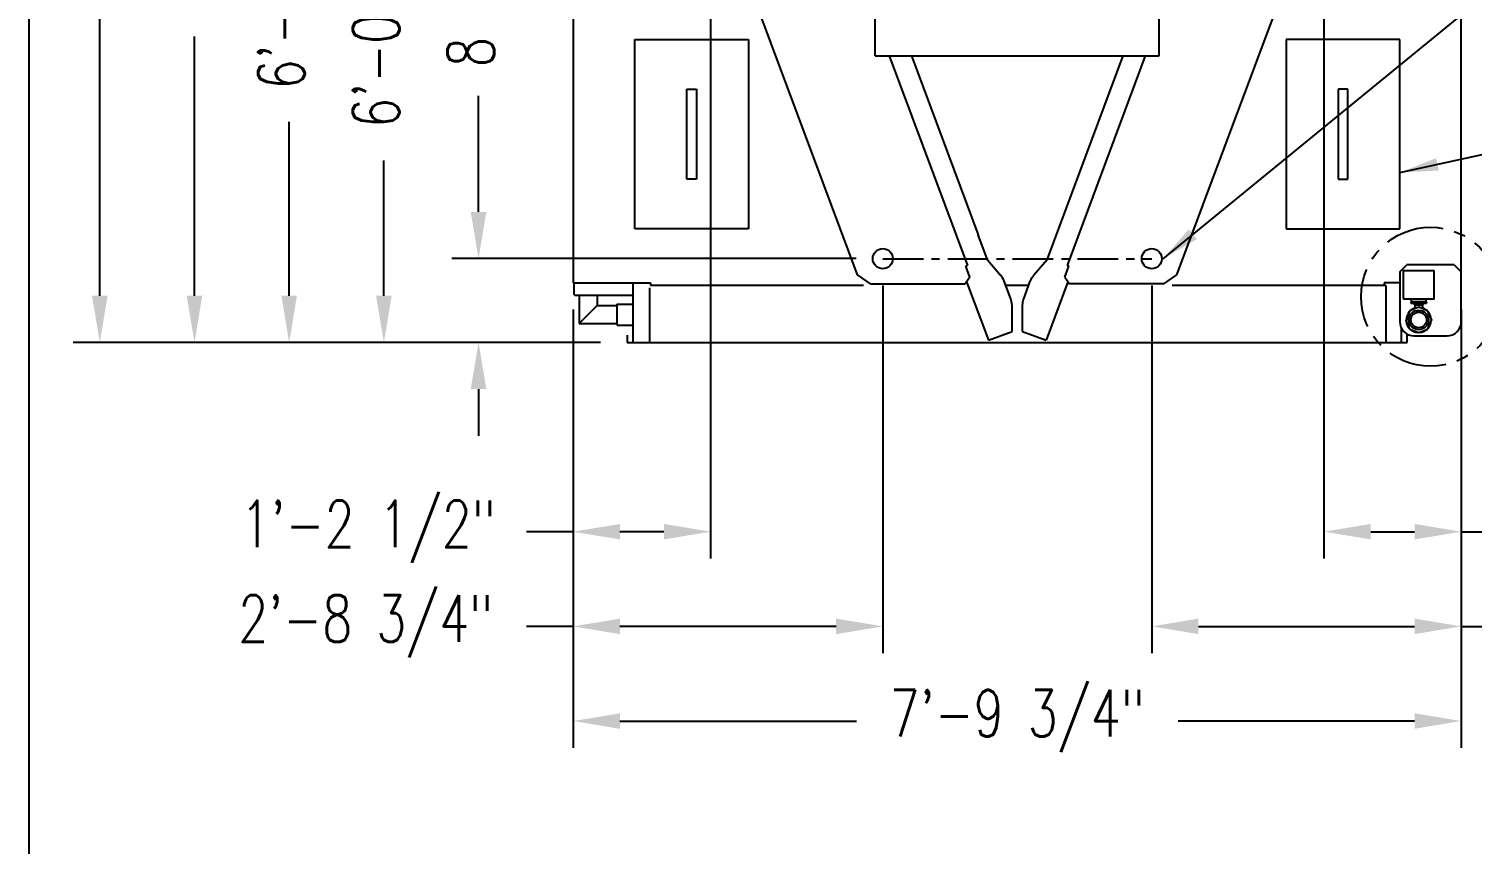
# Model space of a CAD drawing. Header units: millimetres. Extents: x 16200 to 32328, y 18593 to 29476.
# Drawn here: x 16200.5 to 16352.9, y 18839.7 to 18925.8 of the extents above; entities that cross this region are included whole.
import ezdxf

# ---------------------------------------------------------------- set-up
doc = ezdxf.new("R2010")
doc.units = ezdxf.units.MM
doc.header["$LTSCALE"] = 5
doc.linetypes.add('CENTER', pattern=[50.8, 31.75, -6.35, 6.35, -6.35])
for name, color, linetype in [('COILCONN-CO2-CONTROL-COPPER', 7, 'Continuous'), ('CONDENSER-CO2-CONTROL', 7, 'Continuous'), ('RECIRCULATION-CONTROL', 3, 'Continuous'), ('UNIT', 6, 'Continuous'), ('WS-NO-CONTROL', 3, 'Continuous')]:
    doc.layers.add(name, color=color, linetype=linetype)
doc.styles.add('SUBMITTAL', font='romans.shx', dxfattribs={"width": 0.75})
doc.dimstyles.new('SUBMITTAL', dxfattribs={"dimtxt": 0.09375, "dimasz": 0.09375, "dimexe": 0.03125, "dimexo": 0.0625, "dimgap": 0.0625, "dimtad": 0, "dimdec": 4, "dimzin": 4, "dimdsep": 46, "dimlunit": 4, "dimtxsty": 'SUBMITTAL', "dimcen": 0.09375, "dimclre": 6, "dimadec": 0, "dimazin": 0, "dimtfac": 1, "dimtdec": 0, "dimtofl": 0, "dimtmove": 0, "dimatfit": 3, "dimfxl": 0, "dimfrac": 2, "dimtolj": 1, "dimtzin": 4, "dimarcsym": 0})

# ---------------------------------------------------------------- blocks, each defined once
blk = doc.blocks.new('*D7')
at = {"layer": 'UNIT', "color": 6, "lineweight": -2}
for p, q in [((16257.95, 18896.12), (16257.95, 18849.84)), ((16351.73, 18896.12), (16351.73, 18849.84))]:
    blk.add_line(p, q, dxfattribs=at)
at = {"layer": 'UNIT', "color": 3, "lineweight": -2}
for p, q in [((16262.88, 18852.66), (16287.85, 18852.66)), ((16346.8, 18852.66), (16321.83, 18852.66))]:
    blk.add_line(p, q, dxfattribs=at)
at = {"layer": 'UNIT', "color": 3}
for points in [[(16262.88, 18853.48), (16262.88, 18851.84), (16257.95, 18852.66)], [(16346.8, 18853.48), (16346.8, 18851.84), (16351.73, 18852.66)]]:
    blk.add_solid(points, dxfattribs=at)
at = {"layer": 'UNIT', "color": 3, "insert": (16304.84, 18852.66), "char_height": 4.9294, "attachment_point": 5, "style": 'SUBMITTAL'}
blk.add_mtext('\\A1;7\'-9 3/4"', dxfattribs=at)
blk = doc.blocks.new('*D8')
at = {"layer": 'UNIT', "color": 6, "lineweight": -2}
for p, q in [((16277.69, 18990.69), (16205.13, 18990.69)), ((16260.84, 18892.66), (16205.13, 18892.66))]:
    blk.add_line(p, q, dxfattribs=at)
at = {"layer": 'UNIT', "color": 3, "lineweight": -2}
for p, q in [((16207.95, 18985.76), (16207.95, 18951.36)), ((16207.95, 18897.59), (16207.95, 18931.99))]:
    blk.add_line(p, q, dxfattribs=at)
at = {"layer": 'UNIT', "color": 3}
for points in [[(16207.12, 18985.76), (16208.77, 18985.76), (16207.95, 18990.69)], [(16207.12, 18897.59), (16208.77, 18897.59), (16207.95, 18892.66)]]:
    blk.add_solid(points, dxfattribs=at)
at = {"layer": 'UNIT', "color": 3, "insert": (16207.95, 18941.68), "char_height": 4.929, "attachment_point": 5, "rotation": 90, "style": 'SUBMITTAL'}
blk.add_mtext('\\A1;8\'-2"', dxfattribs=at)
blk = doc.blocks.new('*D21')
at = {"layer": 'CONDENSER-CO2-CONTROL', "color": 6, "lineweight": -2}
for p, q in [((16290.64, 18898.68), (16290.64, 18859.84)), ((16257.95, 18896.12), (16257.95, 18859.84))]:
    blk.add_line(p, q, dxfattribs=at)
at = {"layer": 'CONDENSER-CO2-CONTROL', "color": 3, "lineweight": -2}
for p, q in [((16257.95, 18862.66), (16253.02, 18862.66)), ((16285.71, 18862.66), (16262.88, 18862.66))]:
    blk.add_line(p, q, dxfattribs=at)
at = {"layer": 'CONDENSER-CO2-CONTROL', "color": 3}
for points in [[(16262.88, 18863.48), (16262.88, 18861.84), (16257.95, 18862.66)], [(16285.71, 18863.48), (16285.71, 18861.84), (16290.64, 18862.66)]]:
    blk.add_solid(points, dxfattribs=at)
at = {"layer": 'CONDENSER-CO2-CONTROL', "color": 3, "insert": (16236.03, 18862.66), "char_height": 4.9294, "attachment_point": 5, "style": 'SUBMITTAL'}
blk.add_mtext('\\A1;2\'-8 3/4"', dxfattribs=at)
blk = doc.blocks.new('*D22')
at = {"layer": 'CONDENSER-CO2-CONTROL', "color": 6, "lineweight": -2}
for p, q in [((16272.45, 18962.34), (16272.45, 18869.84)), ((16257.95, 18896.12), (16257.95, 18869.84))]:
    blk.add_line(p, q, dxfattribs=at)
at = {"layer": 'CONDENSER-CO2-CONTROL', "color": 3, "lineweight": -2}
for p, q in [((16257.95, 18872.66), (16253.02, 18872.66)), ((16267.52, 18872.66), (16262.88, 18872.66))]:
    blk.add_line(p, q, dxfattribs=at)
at = {"layer": 'CONDENSER-CO2-CONTROL', "color": 3}
for points in [[(16262.88, 18873.48), (16262.88, 18871.84), (16257.95, 18872.66)], [(16267.52, 18873.48), (16267.52, 18871.84), (16272.45, 18872.66)]]:
    blk.add_solid(points, dxfattribs=at)
at = {"layer": 'CONDENSER-CO2-CONTROL', "color": 3, "insert": (16236.29, 18872.66), "char_height": 4.9294, "attachment_point": 5, "style": 'SUBMITTAL'}
blk.add_mtext('\\A1;1\'-2 1/2"', dxfattribs=at)
blk = doc.blocks.new('*D23')
at = {"layer": 'CONDENSER-CO2-CONTROL', "color": 3, "lineweight": -2}
for p, q in [((16247.95, 18906.43), (16247.95, 18918.7)), ((16247.95, 18887.73), (16247.95, 18882.8))]:
    blk.add_line(p, q, dxfattribs=at)
at = {"layer": 'CONDENSER-CO2-CONTROL', "color": 6, "lineweight": -2}
for p, q in [((16287.82, 18901.5), (16245.13, 18901.5)), ((16260.84, 18892.66), (16245.13, 18892.66))]:
    blk.add_line(p, q, dxfattribs=at)
at = {"layer": 'CONDENSER-CO2-CONTROL', "color": 3}
for points in [[(16247.12, 18906.43), (16248.77, 18906.43), (16247.95, 18901.5)], [(16247.12, 18887.73), (16248.77, 18887.73), (16247.95, 18892.66)]]:
    blk.add_solid(points, dxfattribs=at)
at = {"layer": 'CONDENSER-CO2-CONTROL', "color": 3, "insert": (16247.95, 18930.76), "char_height": 4.929, "attachment_point": 5, "rotation": 90, "style": 'SUBMITTAL'}
blk.add_mtext('\\A1;8 7/8"', dxfattribs=at)
blk = doc.blocks.new('*D24')
at = {"layer": 'CONDENSER-CO2-CONTROL', "color": 6, "lineweight": -2}
for p, q in [((16269.63, 18965.16), (16235.13, 18965.16)), ((16260.84, 18892.66), (16235.13, 18892.66))]:
    blk.add_line(p, q, dxfattribs=at)
at = {"layer": 'CONDENSER-CO2-CONTROL', "color": 3, "lineweight": -2}
for p, q in [((16237.95, 18960.23), (16237.95, 18945.68)), ((16237.95, 18897.59), (16237.95, 18911.88))]:
    blk.add_line(p, q, dxfattribs=at)
at = {"layer": 'CONDENSER-CO2-CONTROL', "color": 3}
for points in [[(16237.12, 18960.23), (16238.77, 18960.23), (16237.95, 18965.16)], [(16237.12, 18897.59), (16238.77, 18897.59), (16237.95, 18892.66)]]:
    blk.add_solid(points, dxfattribs=at)
at = {"layer": 'CONDENSER-CO2-CONTROL', "color": 3, "insert": (16237.95, 18928.78), "char_height": 4.9294, "attachment_point": 5, "rotation": 90, "style": 'SUBMITTAL'}
blk.add_mtext('\\A1;6\'-0 1/2"', dxfattribs=at)
blk = doc.blocks.new('*D25')
at = {"layer": 'CONDENSER-CO2-CONTROL', "color": 6, "lineweight": -2}
for p, q in [((16319.04, 18898.68), (16319.04, 18859.84)), ((16351.73, 18896.12), (16351.73, 18859.84))]:
    blk.add_line(p, q, dxfattribs=at)
at = {"layer": 'CONDENSER-CO2-CONTROL', "color": 3, "lineweight": -2}
for p, q in [((16323.97, 18862.66), (16346.8, 18862.66)), ((16351.73, 18862.66), (16356.66, 18862.66))]:
    blk.add_line(p, q, dxfattribs=at)
at = {"layer": 'CONDENSER-CO2-CONTROL', "color": 3}
for points in [[(16323.97, 18863.48), (16323.97, 18861.84), (16319.04, 18862.66)], [(16346.8, 18863.48), (16346.8, 18861.84), (16351.73, 18862.66)]]:
    blk.add_solid(points, dxfattribs=at)
at = {"layer": 'CONDENSER-CO2-CONTROL', "color": 3, "insert": (16373.65, 18862.66), "char_height": 4.9294, "attachment_point": 5, "style": 'SUBMITTAL'}
blk.add_mtext('\\A1;2\'-8 3/4"', dxfattribs=at)
blk = doc.blocks.new('*D26')
at = {"layer": 'CONDENSER-CO2-CONTROL', "color": 6, "lineweight": -2}
for p, q in [((16337.23, 18962.34), (16337.23, 18869.84)), ((16351.73, 18896.12), (16351.73, 18869.84))]:
    blk.add_line(p, q, dxfattribs=at)
at = {"layer": 'CONDENSER-CO2-CONTROL', "color": 3, "lineweight": -2}
for p, q in [((16342.16, 18872.66), (16346.8, 18872.66)), ((16351.73, 18872.66), (16356.66, 18872.66))]:
    blk.add_line(p, q, dxfattribs=at)
at = {"layer": 'CONDENSER-CO2-CONTROL', "color": 3}
for points in [[(16342.16, 18873.48), (16342.16, 18871.84), (16337.23, 18872.66)], [(16346.8, 18873.48), (16346.8, 18871.84), (16351.73, 18872.66)]]:
    blk.add_solid(points, dxfattribs=at)
at = {"layer": 'CONDENSER-CO2-CONTROL', "color": 3, "insert": (16373.39, 18872.66), "char_height": 4.9294, "attachment_point": 5, "style": 'SUBMITTAL'}
blk.add_mtext('\\A1;1\'-2 1/2"', dxfattribs=at)
blk = doc.blocks.new('BORDER')
blk.add_line((0, 1), (0, 0))
blk = doc.blocks.new('*D45')
at = {"layer": 'UNIT', "color": 6, "lineweight": -2}
for p, q in [((16263.29, 18976.66), (16215.13, 18976.66)), ((16260.84, 18892.66), (16215.13, 18892.66))]:
    blk.add_line(p, q, dxfattribs=at)
at = {"layer": 'UNIT', "color": 3, "lineweight": -2}
for p, q in [((16217.95, 18971.73), (16217.95, 18944.34)), ((16217.95, 18897.59), (16217.95, 18924.98))]:
    blk.add_line(p, q, dxfattribs=at)
at = {"layer": 'UNIT', "color": 3}
for points in [[(16217.12, 18971.73), (16218.77, 18971.73), (16217.95, 18976.66)], [(16217.12, 18897.59), (16218.77, 18897.59), (16217.95, 18892.66)]]:
    blk.add_solid(points, dxfattribs=at)
at = {"layer": 'UNIT', "color": 3, "insert": (16217.95, 18934.66), "char_height": 4.929, "attachment_point": 5, "rotation": 90, "style": 'SUBMITTAL'}
blk.add_mtext('\\A1;7\'-0"', dxfattribs=at)
blk = doc.blocks.new('*D104')
at = {"layer": 'WS-NO-CONTROL', "color": 6, "lineweight": -2}
for p, q in [((16290.77, 18973.04), (16225.13, 18973.04)), ((16260.84, 18892.66), (16225.13, 18892.66))]:
    blk.add_line(p, q, dxfattribs=at)
at = {"layer": 'WS-NO-CONTROL', "color": 3, "lineweight": -2}
for p, q in [((16227.95, 18968.11), (16227.95, 18949.75)), ((16227.95, 18897.59), (16227.95, 18915.95))]:
    blk.add_line(p, q, dxfattribs=at)
at = {"layer": 'WS-NO-CONTROL', "color": 3}
for points in [[(16227.12, 18968.11), (16228.77, 18968.11), (16227.95, 18973.04)], [(16227.12, 18897.59), (16228.77, 18897.59), (16227.95, 18892.66)]]:
    blk.add_solid(points, dxfattribs=at)
at = {"layer": 'WS-NO-CONTROL', "color": 3, "insert": (16227.95, 18932.85), "char_height": 4.9294, "attachment_point": 5, "rotation": 90, "style": 'SUBMITTAL'}
blk.add_mtext('\\A1;6\'-8 3/8"', dxfattribs=at)

msp = doc.modelspace()

# ---------------------------------------------------------------- linework, layer by layer
at = {"layer": 'CONDENSER-CO2-CONTROL', "linetype": 'CENTER', "ltscale": 0.027}
msp.add_line((16290.6361, 18901.4997), (16319.0433, 18901.4997), dxfattribs=at)
at = {"layer": 'CONDENSER-CO2-CONTROL'}
for centre in [(16290.6361, 18901.4997), (16319.0433, 18901.4997)]:
    msp.add_circle(centre, 1.0625, dxfattribs=at)
at = {"layer": 'RECIRCULATION-CONTROL'}
for p, q in [((16264.4462, 18904.6597), (16264.4462, 18924.6597)), ((16264.4462, 18924.6597), (16276.4462, 18924.6597)), ((16276.4462, 18924.6597), (16276.4462, 18904.6597)), ((16345.2332, 18924.6597), (16333.2332, 18924.6597)), ((16333.2332, 18924.6597), (16333.2332, 18904.6597)), ((16345.2332, 18904.6597), (16345.2332, 18924.6597)), ((16269.9462, 18909.9097), (16269.9462, 18919.4097)), ((16269.9462, 18919.4097), (16270.9462, 18919.4097)), ((16270.9462, 18919.4097), (16270.9462, 18909.9097)), ((16339.7332, 18919.4097), (16338.7332, 18919.4097)), ((16338.7332, 18919.4097), (16338.7332, 18909.9097)), ((16339.7332, 18909.9097), (16339.7332, 18919.4097)), ((16270.9462, 18909.9097), (16269.9462, 18909.9097)), ((16338.7332, 18909.9097), (16339.7332, 18909.9097)), ((16276.4462, 18904.6597), (16264.4462, 18904.6597)), ((16333.2332, 18904.6597), (16345.2332, 18904.6597)), ((16258.5764, 18897.5934), (16258.5764, 18894.634)), ((16260.478, 18897.5934), (16260.478, 18896.5355)), ((16260.478, 18896.5355), (16258.5764, 18894.634)), ((16260.478, 18896.5355), (16262.5489, 18896.5355)), ((16262.5489, 18896.6871), (16264.2772, 18896.6871)), ((16262.5489, 18896.6871), (16262.5489, 18894.4824)), ((16258.5764, 18894.634), (16262.5489, 18894.634)), ((16262.5685, 18894.4824), (16264.2772, 18894.4824))]:
    msp.add_line(p, q, dxfattribs=at)
at = {"layer": 'RECIRCULATION-CONTROL', "linetype": 'CENTER', "ltscale": 0.039}
msp.add_circle((16348.4832, 18897.4785), 7.3434, dxfattribs=at)
at = {"layer": 'UNIT'}
for p, q in [((16257.9462, 18973.3122), (16257.9462, 18898.9392)), ((16351.7332, 18898.9392), (16351.7332, 18973.3122)), ((16287.9746, 18899.7821), (16263.472, 18965.49)), ((16289.8397, 18922.9224), (16289.8397, 18964.9224)), ((16319.8397, 18922.9224), (16319.8397, 18964.9224)), ((16321.7056, 18899.7822), (16346.1674, 18965.3875)), ((16289.8397, 18922.9224), (16319.8397, 18922.9224)), ((16291.3189, 18922.9224), (16299.5785, 18900.773)), ((16293.6609, 18922.9224), (16300.7121, 18904.0129)), ((16307.9826, 18901.3748), (16316.0178, 18922.9224)), ((16318.3605, 18922.9224), (16310.1017, 18900.7727)), ((16301.6969, 18901.3748), (16300.7135, 18904.0119)), ((16299.5785, 18900.773), (16299.392, 18900.7034)), ((16299.8288, 18899.5322), (16299.392, 18900.7034)), ((16301.6969, 18901.3748), (16303.0855, 18899.7718)), ((16307.9826, 18901.3748), (16306.594, 18899.7718)), ((16309.8515, 18899.5319), (16310.2882, 18900.7032)), ((16310.2882, 18900.7032), (16310.1017, 18900.7727)), ((16257.9462, 18898.9392), (16266.1008, 18898.9392)), ((16258.0272, 18897.7917), (16258.0272, 18898.9392)), ((16264.2772, 18892.6597), (16264.2772, 18898.9392)), ((16266.0272, 18892.6597), (16266.0272, 18898.4097)), ((16266.1008, 18898.9392), (16266.1008, 18898.6597)), ((16288.5941, 18898.6597), (16266.1008, 18898.6597)), ((16289.3467, 18898.8294), (16287.9746, 18899.7821)), ((16289.3467, 18898.8294), (16299.3408, 18898.8295)), ((16299.8288, 18899.5322), (16299.3408, 18898.8295)), ((16299.4949, 18899.0513), (16301.7982, 18892.8745)), ((16304.1503, 18897.2738), (16303.4645, 18899.1132)), ((16306.0458, 18898.6597), (16303.6336, 18898.6597)), ((16305.5291, 18897.2738), (16306.215, 18899.1132)), ((16310.1848, 18899.052), (16307.8812, 18892.8745)), ((16309.8515, 18899.5319), (16310.3394, 18898.8292)), ((16320.3336, 18898.8295), (16310.3394, 18898.8292)), ((16320.3336, 18898.8295), (16321.7056, 18899.7822)), ((16343.7772, 18898.6597), (16321.2035, 18898.6597)), ((16343.5786, 18898.9392), (16343.5786, 18898.6597)), ((16351.7332, 18898.9392), (16343.5786, 18898.9392)), ((16343.7772, 18898.6597), (16343.7772, 18892.6597)), ((16345.4022, 18892.6597), (16345.4022, 18898.9392)), ((16351.6522, 18897.7917), (16351.6522, 18898.9392)), ((16264.0786, 18897.5934), (16258.2258, 18897.5934)), ((16345.6008, 18897.5934), (16351.4536, 18897.5934)), ((16304.2951, 18893.8056), (16304.2951, 18896.5279)), ((16305.3843, 18893.8056), (16305.3843, 18896.5279)), ((16301.7982, 18892.8745), (16304.2951, 18893.8056)), ((16305.3843, 18893.8056), (16307.8812, 18892.8745)), ((16263.6522, 18893.4097), (16263.6522, 18892.6597)), ((16263.6522, 18892.6597), (16346.0272, 18892.6597)), ((16346.0272, 18892.6597), (16346.0272, 18893.53))]:
    msp.add_line(p, q, dxfattribs=at)
for points, knots in [([(16303.4645, 18899.1132), (16303.4601, 18899.1249), (16303.4556, 18899.1366), (16303.451, 18899.1483), (16303.3635, 18899.3689), (16303.2266, 18899.5712), (16303.0855, 18899.7718)], [-1, -1, -1, -1, -0.949808972, -0.949808972, -0.949808972, 0, 0, 0, 0]), ([(16306.215, 18899.1132), (16306.2193, 18899.1249), (16306.2238, 18899.1366), (16306.2285, 18899.1483), (16306.316, 18899.3689), (16306.4528, 18899.5712), (16306.594, 18899.7718)], [-1, -1, -1, -1, -0.949808972, -0.949808972, -0.949808972, 0, 0, 0, 0]), ([(16264.2772, 18897.7917), (16264.2772, 18897.7321), (16264.2486, 18897.6731), (16264.2018, 18897.6361), (16264.1672, 18897.6088), (16264.1232, 18897.5935), (16264.0791, 18897.5934)], [-1, -1, -1, -1, -0.426514655, -0.426514655, -0.426514655, -0.002753742, -0.002753742, -0.002753742, -0.002753742]), ([(16304.2951, 18896.5279), (16304.2938, 18896.5408), (16304.2925, 18896.5537), (16304.2912, 18896.5666), (16304.2663, 18896.8106), (16304.2332, 18897.0515), (16304.1503, 18897.2738)], [-1, -1, -1, -1, -0.949808972, -0.949808972, -0.949808972, 0, 0, 0, 0]), ([(16305.3843, 18896.5279), (16305.3856, 18896.5408), (16305.3869, 18896.5537), (16305.3883, 18896.5666), (16305.4131, 18896.8106), (16305.4462, 18897.0515), (16305.5291, 18897.2738)], [-1, -1, -1, -1, -0.949808972, -0.949808972, -0.949808972, 0, 0, 0, 0]), ([(16345.4022, 18897.7917), (16345.4022, 18897.7321), (16345.4308, 18897.6731), (16345.4776, 18897.6361), (16345.5122, 18897.6088), (16345.5562, 18897.5935), (16345.6003, 18897.5934)], [-1, -1, -1, -1, -0.426514655, -0.426514655, -0.426514655, -0.002753742, -0.002753742, -0.002753742, -0.002753742])]:
    msp.add_open_spline(points, degree=3, knots=knots, dxfattribs=at)
for points in [[(16258.0669, 18897.6727), (16258.0414, 18897.7068), (16258.0272, 18897.7492), (16258.0272, 18897.7917)], [(16258.2253, 18897.5934), (16258.1641, 18897.5935), (16258.1036, 18897.6238), (16258.0669, 18897.6727)], [(16351.4541, 18897.5934), (16351.5154, 18897.5935), (16351.5758, 18897.6238), (16351.6125, 18897.6727)], [(16351.6125, 18897.6727), (16351.6381, 18897.7068), (16351.6522, 18897.7492), (16351.6522, 18897.7917)]]:
    msp.add_open_spline(points, degree=3, dxfattribs=at)

# ---------------------------------------------------------------- block references
at = {"xscale": 829.7698563356048, "yscale": 622.3273922517036, "zscale": 829.7698563356048}
msp.add_blockref('BORDER', (16200.4572, 18593.206), dxfattribs=at)

# ---------------------------------------------------------------- dimensions: what is measured, and where the dimension line sits
at = {"layer": 'CONDENSER-CO2-CONTROL', "color": 3}
for base, p1, picture, middle in [((16257.9462, 18872.6597), (16272.4464, 18965.1592), '*D22', (16236.2921, 18872.6597)), ((16257.9462, 18862.6597), (16290.6361, 18901.4997), '*D21', (16236.028, 18862.6597))]:
    dim = msp.add_linear_dim(base=base, p1=p1, p2=(16257.9462, 18898.9392), dimstyle='SUBMITTAL', override={"dimscale": 70.42, "dimtxt": 0.07, "dimasz": 0.07, "dimexe": 0.04, "dimexo": 0.04, "dimgap": 0.03125, "dimdec": 3, "dimzin": 3, "dimclrd": 3, "dimclrt": 3, "dimtdec": 3, "dimtix": 1}, dxfattribs=at)
    dim.commit()
    dim.dimension.update_dxf_attribs({"geometry": picture, "text_midpoint": middle, "dimtype": 160})
for base, p1, p2, angle, picture, middle in [((16237.94625, 18892.65966), (16272.44641, 18965.15918), (16263.65221, 18892.65966), 90, '*D24', (16237.94625, 18928.77919)), ((16351.7332, 18872.6597), (16337.233, 18965.1592), (16351.7332, 18898.9392), 180, '*D26', (16373.3873, 18872.6597)), ((16247.9462, 18892.6597), (16290.6361, 18901.4997), (16263.6522, 18892.6597), 90, '*D23', (16247.9462, 18930.7594)), ((16351.7332, 18862.6597), (16319.0433, 18901.4997), (16351.7332, 18898.9392), 180, '*D25', (16373.6514, 18862.6597))]:
    dim = msp.add_linear_dim(base=base, p1=p1, p2=p2, angle=angle, dimstyle='SUBMITTAL', override={"dimscale": 70.42, "dimtxt": 0.07, "dimasz": 0.07, "dimexe": 0.04, "dimexo": 0.04, "dimgap": 0.03125, "dimdec": 3, "dimzin": 3, "dimclrd": 3, "dimclrt": 3, "dimtdec": 3, "dimtix": 1}, dxfattribs=at)
    dim.commit()
    dim.dimension.update_dxf_attribs({"geometry": picture, "text_midpoint": middle, "dimtype": 160})
at = {"layer": 'UNIT', "color": 3}
dim = msp.add_linear_dim(base=(16207.94625, 18892.65966), p1=(16280.50871, 18990.69421), p2=(16263.65221, 18892.65966), angle=90, dimstyle='SUBMITTAL', override={"dimscale": 70.42, "dimtxt": 0.07, "dimasz": 0.07, "dimexe": 0.04, "dimexo": 0.04, "dimgap": 0.03125, "dimdec": 3, "dimzin": 3, "dimclrd": 3, "dimclrt": 3, "dimtdec": 3, "dimtix": 1}, dxfattribs=at)
dim.commit()
dim.dimension.update_dxf_attribs({"geometry": '*D8', "text_midpoint": (16207.94625, 18941.67693), "dimtype": 160})
dim = msp.add_linear_dim(base=(16217.9462, 18892.6597), p1=(16266.1045, 18976.6588), p2=(16263.6522, 18892.6597), angle=90, dimstyle='SUBMITTAL', override={"dimscale": 70.42, "dimtxt": 0.07, "dimasz": 0.07, "dimexe": 0.04, "dimexo": 0.04, "dimgap": 0.03125, "dimdec": 3, "dimzin": 3, "dimclrd": 3, "dimclrt": 3, "dimtdec": 3, "dimtix": 1}, dxfattribs=at)
dim.commit()
dim.dimension.update_dxf_attribs({"geometry": '*D45', "text_midpoint": (16217.9462, 18934.6592)})
dim = msp.add_linear_dim(base=(16351.7332, 18852.6597), p1=(16257.9462, 18898.9392), p2=(16351.7332, 18898.9392), dimstyle='SUBMITTAL', override={"dimscale": 70.42, "dimtxt": 0.07, "dimasz": 0.07, "dimexe": 0.04, "dimexo": 0.04, "dimgap": 0.03125, "dimdec": 3, "dimzin": 3, "dimclrd": 3, "dimclrt": 3, "dimtdec": 3, "dimtix": 1}, dxfattribs=at)
dim.commit()
dim.dimension.update_dxf_attribs({"geometry": '*D7', "text_midpoint": (16304.8397, 18852.6597), "dimtype": 160})
at = {"layer": 'WS-NO-CONTROL', "color": 3}
dim = msp.add_linear_dim(base=(16227.9462, 18892.6597), p1=(16293.5832, 18973.0438), p2=(16263.6522, 18892.6597), angle=90, dimstyle='SUBMITTAL', override={"dimscale": 70.42, "dimtxt": 0.07, "dimasz": 0.07, "dimexe": 0.04, "dimexo": 0.04, "dimgap": 0.03125, "dimdec": 3, "dimzin": 3, "dimclrd": 3, "dimclrt": 3, "dimtdec": 3, "dimtix": 1}, dxfattribs=at)
dim.commit()
dim.dimension.update_dxf_attribs({"geometry": '*D104', "text_midpoint": (16227.9462, 18932.8517)})

# ---------------------------------------------------------------- leaders
at = {"layer": 'COILCONN-CO2-CONTROL-COPPER', "annotation_type": 0, "has_hookline": 1, "hookline_direction": 0, "text_width": 55.8146}
msp.add_leader([(16320.2308, 18901.4997), (16359.533, 18933.633), (16363.6056, 18933.633)], dimstyle='SUBMITTAL', override={"dimscale": 58.18, "dimasz": 0.07, "dimgap": 0.03, "dimcen": 4.055284, "dimarcsym": 1}, dxfattribs=at)
at = {"layer": 'RECIRCULATION-CONTROL', "annotation_type": 0, "has_hookline": 1, "hookline_direction": 0, "text_width": 64.7943}
msp.add_leader([(16345.2332, 18910.5953), (16361.7933, 18914.2054)], dimstyle='SUBMITTAL', override={"dimscale": 58.18, "dimasz": 0.07, "dimgap": 0.03, "dimcen": 4.055284, "dimarcsym": 1}, dxfattribs=at)

# ---------------------------------------------------------------- next in the draw order: wipeouts: each hides what was drawn before it
msp.add_wipeout([(16345.9832, 18900.8535), (16345.2332, 18900.1035), (16345.2332, 18894.8535), (16345.4022, 18894.1618), (16346.0272, 18893.53), (16346.7332, 18893.3535), (16350.2332, 18893.3535), (16351.7332, 18894.8535), (16351.7332, 18900.1035), (16350.9832, 18900.8535)]).dxf.layer = 'RECIRCULATION-CONTROL'

# ---------------------------------------------------------------- next in the draw order: linework, layer by layer
at = {"layer": 'RECIRCULATION-CONTROL'}
for p, q in [((16345.2332, 18900.1035), (16345.9832, 18900.8535)), ((16345.2332, 18900.1035), (16345.2332, 18894.8535)), ((16345.5993, 18900.2519), (16345.5993, 18897.2807)), ((16345.5993, 18900.2519), (16348.867, 18900.2519)), ((16350.9832, 18900.8535), (16345.9832, 18900.8535)), ((16348.867, 18897.2807), (16348.867, 18900.2519)), ((16350.9832, 18900.8535), (16351.7332, 18900.1035)), ((16351.7332, 18894.8535), (16351.7332, 18900.1035)), ((16345.6387, 18897.2413), (16348.8277, 18897.2413)), ((16346.4064, 18896.9067), (16346.4064, 18896.8082)), ((16348.0403, 18896.9263), (16346.4261, 18896.9263)), ((16346.4458, 18897.2413), (16346.4458, 18896.9263)), ((16348.0206, 18896.9263), (16348.0206, 18897.2413)), ((16348.0599, 18896.9067), (16348.0599, 18896.8082)), ((16346.2614, 18895.9455), (16345.8953, 18894.9745)), ((16346.2614, 18895.9455), (16346.2871, 18895.9712)), ((16346.2871, 18895.9712), (16346.3128, 18895.9969)), ((16347.1968, 18896.3631), (16346.3128, 18895.9969)), ((16346.4064, 18896.8082), (16348.0599, 18896.8082)), ((16346.741, 18896.7886), (16346.7214, 18896.8082)), ((16346.741, 18896.7886), (16346.741, 18896.7098)), ((16346.8395, 18896.6114), (16346.741, 18896.7098)), ((16346.8395, 18896.6114), (16347.6269, 18896.6114)), ((16346.8395, 18896.6114), (16346.8395, 18896.2986)), ((16347.1968, 18896.3631), (16347.2695, 18896.3631)), ((16348.1535, 18895.9969), (16347.2695, 18896.3631)), ((16347.6269, 18896.6114), (16347.7253, 18896.7098)), ((16347.6269, 18896.6114), (16347.6269, 18896.2986)), ((16347.7253, 18896.7886), (16347.745, 18896.8082)), ((16347.7253, 18896.7886), (16347.7253, 18896.7098)), ((16348.1535, 18895.9969), (16348.1792, 18895.9712)), ((16348.1792, 18895.9712), (16348.2049, 18895.9455)), ((16348.5711, 18895.0615), (16348.2049, 18895.9455)), ((16345.8953, 18894.9018), (16345.8953, 18894.9745)), ((16345.8953, 18894.9018), (16346.2614, 18894.1048)), ((16346.3128, 18894.0534), (16346.2614, 18894.1048)), ((16346.3128, 18894.0534), (16347.1968, 18893.6872)), ((16347.2695, 18893.6872), (16348.1535, 18894.0534)), ((16348.1792, 18894.0791), (16348.1535, 18894.0534)), ((16348.2049, 18894.1048), (16348.1792, 18894.0791)), ((16348.2049, 18894.1048), (16348.5711, 18894.9888)), ((16348.5711, 18895.0615), (16348.5711, 18894.9888)), ((16346.7332, 18893.3535), (16350.2332, 18893.3535)), ((16347.2695, 18893.6872), (16347.1968, 18893.6872))]:
    msp.add_line(p, q, dxfattribs=at)
for radius in [1.0295, 0.8228]:
    msp.add_circle((16347.2332, 18895.0252), radius, dxfattribs=at)
for centre, radius, start, end in [((16345.6387, 18897.2807), 0.0394, 180, 270), ((16346.4261, 18896.9067), 0.0197, 90, 180), ((16348.0403, 18896.9067), 0.0197, 0, 90), ((16348.8277, 18897.2807), 0.0394, 270, 0), ((16347.4925, 18894.9332), 1.578, 142.575277, 176.561725), ((16347.2332, 18895.0252), 1.3189, 93.898704, 131.101296), ((16346.7607, 18896.2986), 0.0787, 348.905425, 0), ((16347.2332, 18895.0252), 1.3189, 48.898704, 86.101296), ((16347.7056, 18896.2986), 0.0787, 180, 191.094578), ((16347.2332, 18895.0252), 1.3189, 3.898704, 41.101296), ((16346.7332, 18894.8535), 1.5, 180, 270), ((16347.0012, 18894.9337), 1.0872, 184.498074, 225.511767), ((16347.2332, 18895.0252), 1.3189, 228.898704, 266.101296), ((16347.2332, 18895.0252), 1.3189, 273.898704, 311.101296), ((16347.2332, 18895.0252), 1.3189, 318.898704, 356.101296), ((16350.2332, 18894.8535), 1.5, 270, 0)]:
    msp.add_arc(centre, radius, start, end, dxfattribs=at)

doc.saveas('drawing.dxf')
